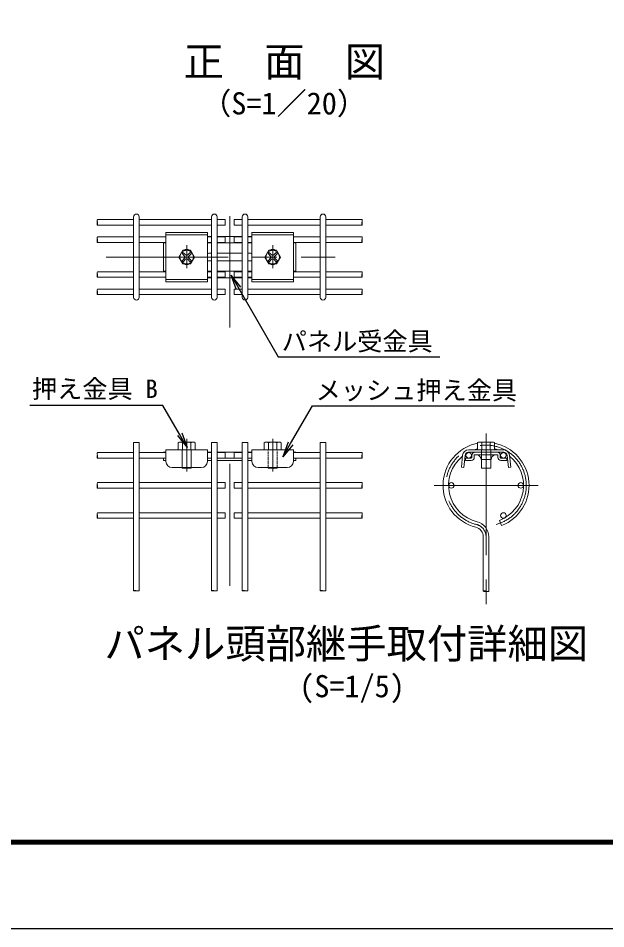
# Model space of a CAD drawing. Units: millimetres, scale not verified, with parts at other scales. Extents: x -4200 to 4200, y -2970 to 2970.
# Drawn here: x -2691 to -1160, y -2970 to -599 of the extents above; entities that cross this region are included whole.
import ezdxf
from ezdxf.enums import TextEntityAlignment as Align

# ---------------------------------------------------------------- set-up
doc = ezdxf.new("R2010")
doc.units = ezdxf.units.MM
doc.header["$LTSCALE"] = 10
doc.linetypes.add('USER1', pattern=[50.8, 31.75, -6.35, 6.35, -6.35])
doc.linetypes.add('USER2', pattern=[0.375, 0.25, -0.125])
for name, color, linetype, lineweight in [('0-0_D-TTL-TXT', 7, 'Continuous', 25), ('0-2_D-STR3', 3, 'Continuous', 13), ('0-3_D-BMK', 2, 'USER1', 13), ('0-5_D-STR2', 7, 'Continuous', 13), ('0-8_D-STR-TXT', 7, 'Continuous', 25), ('0-C_D-TTL', 7, 'Continuous', 25)]:
    doc.layers.add(name, color=color, linetype=linetype, lineweight=lineweight)
doc.styles.add('ＭＳ ゴシック', font='')
doc.styles.get('ＭＳ ゴシック').set_extended_font_data('MS Gothic')

# ---------------------------------------------------------------- blocks, each defined once
blk = doc.blocks.new('MLeader2')
at = {"layer": '0-8_D-STR-TXT'}
blk.add_line((-1975.95, -1710.02), (-2001.72, -1741.32), dxfattribs=at)
for points in [[(-1981.72, -1706.68), (-1924.84, -1608.15), (-1405.6, -1608.15), (-1398.4, -1608.15)], [(-1987.5, -1703.35), (-2001.72, -1741.32), (-1981.72, -1706.68)]]:
    blk.add_lwpolyline(points, dxfattribs=at)
blk = doc.blocks.new('MLeader3')
at = {"layer": '0-8_D-STR-TXT'}
blk.add_line((-2264.84, -1678.83), (-2250.61, -1716.8), dxfattribs=at)
for points in [[(-2270.61, -1682.16), (-2313.92, -1607.15), (-2653.49, -1607.15), (-2660.69, -1607.15)], [(-2276.39, -1685.49), (-2250.61, -1716.8), (-2270.61, -1682.16)]]:
    blk.add_lwpolyline(points, dxfattribs=at)
blk = doc.blocks.new('MLeader4')
at = {"layer": '0-8_D-STR-TXT'}
blk.add_line((-2122.51, -1306.35), (-2136.74, -1268.37), dxfattribs=at)
for points in [[(-2110.97, -1299.68), (-2136.74, -1268.37), (-2116.74, -1303.02)], [(-2116.74, -1303.02), (-2014.19, -1480.64), (-1599.9, -1480.64), (-1592.7, -1480.64)]]:
    blk.add_lwpolyline(points, dxfattribs=at)

msp = doc.modelspace()

# ---------------------------------------------------------------- linework, layer by layer
at = {"layer": '0-2_D-STR3'}
for p, q in [((-2306.15, -1156.72), (-2306.15, -1285.36)), ((-2306.15, -1156.72), (-2198.15, -1156.72)), ((-2198.15, -1156.72), (-2198.15, -1285.36)), ((-2082.15, -1156.72), (-2082.15, -1285.36)), ((-2082.15, -1156.72), (-1974.15, -1156.72)), ((-1974.15, -1156.72), (-1974.15, -1285.36)), ((-2312.15, -1183.04), (-2312.15, -1259.04)), ((-2312.15, -1184.04), (-2306.15, -1184.04)), ((-2306.15, -1163.04), (-2198.15, -1163.04)), ((-2187.25, -1167.04), (-2198.15, -1167.04)), ((-2198.15, -1184.04), (-2187.25, -1184.04)), ((-2107.45, -1167.04), (-2172.85, -1167.04)), ((-2172.85, -1184.04), (-2107.45, -1184.04)), ((-2082.15, -1167.04), (-2093.05, -1167.04)), ((-2093.05, -1184.04), (-2082.15, -1184.04)), ((-2082.15, -1163.04), (-1974.15, -1163.04)), ((-1974.15, -1184.04), (-1968.15, -1184.04)), ((-1968.15, -1259.04), (-1968.15, -1183.04)), ((-2262.34, -1203.39), (-2272.54, -1221.04)), ((-2241.96, -1203.39), (-2262.34, -1203.39)), ((-2241.96, -1203.39), (-2231.76, -1221.04)), ((-2038.34, -1203.39), (-2048.54, -1221.04)), ((-2017.96, -1203.39), (-2038.34, -1203.39)), ((-2028.15, -1249.56), (-2028.15, -1189.55)), ((-2017.96, -1203.39), (-2007.76, -1221.04)), ((-2262.34, -1238.7), (-2272.54, -1221.04)), ((-2263.46, -1212.56), (-2257.81, -1218.21)), ((-2263.46, -1229.53), (-2257.81, -1223.87)), ((-2260.64, -1209.73), (-2254.98, -1215.39)), ((-2260.64, -1232.36), (-2254.98, -1226.7)), ((-2243.66, -1209.73), (-2249.32, -1215.39)), ((-2243.66, -1232.36), (-2249.32, -1226.7)), ((-2240.84, -1212.56), (-2246.49, -1218.21)), ((-2240.84, -1229.53), (-2246.49, -1223.87)), ((-2241.96, -1238.7), (-2231.76, -1221.04)), ((-2194.15, -1211.04), (-2187.25, -1211.04)), ((-2194.15, -1231.04), (-2187.25, -1231.04)), ((-2172.85, -1211.04), (-2107.45, -1211.04)), ((-2172.85, -1231.04), (-2107.45, -1231.04)), ((-2093.05, -1211.04), (-2086.15, -1211.04)), ((-2093.05, -1231.04), (-2086.15, -1231.04)), ((-2038.34, -1238.7), (-2048.54, -1221.04)), ((-2039.46, -1212.56), (-2033.81, -1218.21)), ((-2039.46, -1229.53), (-2033.81, -1223.87)), ((-2036.64, -1209.73), (-2030.98, -1215.39)), ((-2036.64, -1232.36), (-2030.98, -1226.7)), ((-2019.66, -1209.73), (-2025.32, -1215.39)), ((-2019.66, -1232.36), (-2025.32, -1226.7)), ((-2016.84, -1212.56), (-2022.49, -1218.21)), ((-2016.84, -1229.53), (-2022.49, -1223.87)), ((-2017.96, -1238.7), (-2007.76, -1221.04)), ((-2241.96, -1238.7), (-2262.34, -1238.7)), ((-2017.96, -1238.7), (-2038.34, -1238.7)), ((-2312.15, -1258.04), (-2306.15, -1258.04)), ((-2306.15, -1279.04), (-2198.15, -1279.04)), ((-2198.15, -1258.04), (-2187.25, -1258.04)), ((-2198.15, -1275.04), (-2187.25, -1275.04)), ((-2172.85, -1258.04), (-2107.45, -1258.04)), ((-2172.85, -1275.04), (-2107.45, -1275.04)), ((-2093.05, -1258.04), (-2082.15, -1258.04)), ((-2093.05, -1275.04), (-2082.15, -1275.04)), ((-2082.15, -1279.04), (-1974.15, -1279.04)), ((-1974.15, -1258.04), (-1968.15, -1258.04)), ((-2306.15, -1285.36), (-2198.15, -1285.36)), ((-2082.15, -1285.36), (-1974.15, -1285.36)), ((-2274.18, -1722.86), (-2274.18, -1704.33)), ((-2268.67, -1702.86), (-2235.63, -1702.86)), ((-2263.16, -1722.86), (-2263.16, -1704.33)), ((-2241.14, -1722.86), (-2241.14, -1704.33)), ((-2230.12, -1704.33), (-2230.12, -1722.86)), ((-2050.2, -1722.86), (-2050.2, -1704.33)), ((-2044.69, -1702.86), (-2011.66, -1702.86)), ((-2039.19, -1722.86), (-2039.19, -1704.33)), ((-2017.16, -1722.86), (-2017.16, -1704.33)), ((-2006.15, -1704.33), (-2006.15, -1722.86)), ((-1494.32, -1722.74), (-1494.32, -1704.21)), ((-1488.81, -1702.74), (-1455.77, -1702.74)), ((-1483.31, -1722.74), (-1483.31, -1704.21)), ((-1461.28, -1722.74), (-1461.28, -1704.21)), ((-1450.27, -1704.21), (-1450.27, -1722.74)), ((-2312.15, -1729.26), (-2306.15, -1729.26)), ((-2312.15, -1730.06), (-2312.15, -1729.26)), ((-2306.15, -1722.86), (-2306.15, -1752.86)), ((-2306.15, -1722.86), (-2198.15, -1722.86)), ((-2264.12, -1770.86), (-2264.12, -1722.86)), ((-2240.12, -1770.86), (-2240.12, -1722.86)), ((-2198.15, -1722.86), (-2198.15, -1752.86)), ((-2198.15, -1729.26), (-2187.32, -1729.26)), ((-2172.92, -1729.26), (-2107.38, -1729.26)), ((-2092.92, -1729.26), (-2082.15, -1729.26)), ((-2082.15, -1722.86), (-2082.15, -1752.86)), ((-2082.15, -1722.86), (-1974.15, -1722.86)), ((-1974.15, -1722.86), (-1974.15, -1752.86)), ((-1974.15, -1729.26), (-1968.15, -1729.26)), ((-1968.15, -1729.26), (-1968.15, -1730.06)), ((-1517.59, -1722.74), (-1426.95, -1722.74)), ((-1517.59, -1729.14), (-1426.95, -1729.14)), ((-1484.27, -1770.74), (-1484.27, -1722.74)), ((-1460.27, -1770.74), (-1460.27, -1722.74)), ((-2312.15, -1744.46), (-2306.15, -1744.46)), ((-2312.15, -1750.86), (-2312.15, -1744.46)), ((-2312.15, -1750.86), (-2306.15, -1750.86)), ((-2187.32, -1744.46), (-2198.15, -1744.46)), ((-2198.15, -1750.86), (-2187.32, -1750.86)), ((-2172.92, -1744.46), (-2107.32, -1744.46)), ((-2172.92, -1750.86), (-2107.32, -1750.86)), ((-2082.15, -1744.46), (-2092.92, -1744.46)), ((-2092.92, -1750.86), (-2082.15, -1750.86)), ((-1974.15, -1744.46), (-1968.15, -1744.46)), ((-1974.15, -1750.86), (-1968.15, -1750.86)), ((-1968.15, -1744.46), (-1968.15, -1750.86)), ((-1533.51, -1737.13), (-1536.64, -1768.09)), ((-1527.14, -1737.77), (-1530.27, -1768.74)), ((-1526.27, -1744.34), (-1510.87, -1744.34)), ((-1526.27, -1744.34), (-1526.27, -1750.74)), ((-1526.27, -1750.74), (-1510.87, -1750.74)), ((-1509.27, -1737.14), (-1509.27, -1742.74)), ((-1502.87, -1737.14), (-1502.87, -1742.74)), ((-1501.27, -1735.54), (-1443.27, -1735.54)), ((-1485.47, -1747.93), (-1459.07, -1747.93)), ((-1441.67, -1737.14), (-1441.67, -1742.74)), ((-1435.27, -1737.14), (-1435.27, -1742.74)), ((-1433.67, -1744.34), (-1418.27, -1744.34)), ((-1433.67, -1750.74), (-1418.27, -1750.74)), ((-1418.27, -1744.34), (-1418.27, -1750.74)), ((-1411.03, -1737.13), (-1407.9, -1768.09)), ((-2290.15, -1768.86), (-2214.15, -1768.86)), ((-2264.12, -1770.86), (-2240.12, -1770.86)), ((-2066.15, -1768.86), (-1990.15, -1768.86)), ((-2040.15, -1770.86), (-2040.15, -1768.86)), ((-2040.15, -1770.86), (-2016.15, -1770.86)), ((-2016.15, -1770.86), (-2016.15, -1768.86)), ((-1536.64, -1768.09), (-1530.27, -1768.74)), ((-1484.27, -1770.74), (-1460.27, -1770.74))]:
    msp.add_line(p, q, dxfattribs=at)
at = {"layer": '0-2_D-STR3', "linetype": 'USER2'}
for p, q in [((-2040.15, -1768.86), (-2040.15, -1722.86)), ((-2016.15, -1768.86), (-2016.15, -1722.86))]:
    msp.add_line(p, q, dxfattribs=at)
at = {"layer": '0-2_D-STR3'}
msp.add_lwpolyline([(-1417.4, -1737.77), (-1414.27, -1768.74), (-1407.9, -1768.09)], dxfattribs=at)
for centre in [(-2252.15, -1221.04), (-2028.15, -1221.04)]:
    msp.add_circle(centre, 17.66, dxfattribs=at)
for centre, radius, start, end in [((-2262.05, -1211.14), 2, 44.99953, 224.99952), ((-2252.15, -1216.04), 15, 57.53826, 122.46174), ((-2242.25, -1211.14), 2, 315, 135), ((-2038.05, -1211.14), 2, 44.99953, 224.99952), ((-2028.15, -1216.04), 15, 57.53826, 122.46174), ((-2018.25, -1211.14), 2, 315, 135), ((-2262.05, -1230.94), 2, 135, 314.99998), ((-2260.64, -1221.04), 4, 314.99999, 45), ((-2252.15, -1212.56), 4, 225.00001, 314.99999), ((-2252.15, -1229.53), 4, 45, 135), ((-2243.66, -1221.04), 4, 135, 225.00001), ((-2242.25, -1230.94), 2, 225.00001, 44.99999), ((-2194.15, -1221.04), 10, 90, 113.57818), ((-2194.15, -1221.04), 10, 246.42182, 270), ((-2086.15, -1221.04), 10, 66.42182, 90), ((-2086.15, -1221.04), 10, 270, 293.57818), ((-2038.05, -1230.94), 2, 135, 314.99998), ((-2036.64, -1221.04), 4, 314.99999, 45), ((-2028.15, -1212.56), 4, 225.00001, 314.99999), ((-2028.15, -1229.53), 4, 45, 135), ((-2019.66, -1221.04), 4, 135, 225.00001), ((-2018.25, -1230.94), 2, 225.00001, 44.99999), ((-2252.15, -1226.04), 15, 237.53826, 302.46174), ((-2028.15, -1226.04), 15, 237.53826, 302.46174), ((-2268.67, -1713.87), 11.01, 60, 120), ((-2252.15, -1744.69), 41.84, 74.73852, 105.26148), ((-2235.63, -1713.87), 11.01, 60, 120), ((-2044.69, -1713.87), 11.01, 60, 120), ((-2028.18, -1744.69), 41.84, 74.73852, 105.26148), ((-2011.66, -1713.87), 11.01, 60, 120), ((-1488.81, -1713.75), 11.01, 60, 120), ((-1472.29, -1744.57), 41.84, 74.73852, 105.26148), ((-1455.77, -1713.75), 11.01, 60, 120), ((-1517.59, -1738.74), 16, 90, 174.23211), ((-1517.59, -1738.74), 9.6, 90, 174.23211), ((-1501.27, -1737.14), 8, 90, 180), ((-1443.27, -1737.14), 8, 0, 90), ((-1426.95, -1738.74), 16, 5.76789, 90), ((-1426.95, -1738.74), 9.6, 5.76789, 90), ((-2290.15, -1752.86), 16, 180, 270), ((-2214.15, -1752.86), 16, 270, 0), ((-2066.15, -1752.86), 16, 180, 270), ((-1990.15, -1752.86), 16, 270, 0), ((-1510.87, -1742.74), 1.6, 270, 0), ((-1510.87, -1742.74), 8, 270, 0), ((-1501.27, -1737.14), 1.6, 90, 180), ((-1498.27, -1747.93), 12.8, 0, 75.52068), ((-1446.27, -1747.93), 12.8, 104.47932, 180), ((-1443.27, -1737.14), 1.6, 0, 90), ((-1433.67, -1742.74), 8, 180, 270), ((-1433.67, -1742.74), 1.6, 180, 270)]:
    msp.add_arc(centre, radius, start, end, dxfattribs=at)
at = {"layer": '0-3_D-BMK'}
for p, q in [((-2140.15, -1403.93), (-2140.15, -1114.28)), ((-2252.15, -1249.56), (-2252.15, -1189.55)), ((-2461.99, -1221.04), (-1865.78, -1221.04)), ((-1472.27, -1679.95), (-1472.27, -2136.31)), ((-2252.12, -1779.61), (-2252.12, -1694.59)), ((-2028.15, -1779.61), (-2028.15, -1694.59)), ((-2140.15, -2077.28), (-2140.15, -1717.7)), ((-1336.67, -1815.55), (-1607.87, -1815.55))]:
    msp.add_line(p, q, dxfattribs=at)
for centre, radius, start, end in [((-1472.27, -1815.55), 104.8, 284.7, 256.20952), ((-1505.07, -1949.18), 32.8, 0, 76.20952)]:
    msp.add_arc(centre, radius, start, end, dxfattribs=at)
at = {"layer": '0-5_D-STR2'}
for p, q in [((-2484.67, -1123.44), (-2390.33, -1123.44)), ((-2484.67, -1137.84), (-2390.33, -1137.84)), ((-2390.33, -1325.84), (-2390.33, -1116.24)), ((-2375.93, -1325.84), (-2375.93, -1116.24)), ((-2375.93, -1123.44), (-2187.25, -1123.44)), ((-2375.93, -1137.84), (-2187.25, -1137.84)), ((-2187.25, -1325.84), (-2187.25, -1116.24)), ((-2172.85, -1325.84), (-2172.85, -1116.24)), ((-2172.85, -1123.44), (-2152.15, -1123.44)), ((-2107.45, -1123.44), (-2128.15, -1123.44)), ((-2107.45, -1325.84), (-2107.45, -1116.24)), ((-2093.05, -1325.84), (-2093.05, -1116.24)), ((-1904.37, -1123.44), (-2093.05, -1123.44)), ((-1904.37, -1137.84), (-2093.05, -1137.84)), ((-1904.37, -1325.84), (-1904.37, -1116.24)), ((-1889.97, -1325.84), (-1889.97, -1116.24)), ((-1795.63, -1123.44), (-1889.97, -1123.44)), ((-1795.63, -1137.84), (-1889.97, -1137.84)), ((-2484.67, -1168.64), (-2390.33, -1168.64)), ((-2484.67, -1183.04), (-2390.33, -1183.04)), ((-2375.93, -1168.64), (-2306.15, -1168.64)), ((-2375.93, -1183.04), (-2306.15, -1183.04)), ((-2198.15, -1168.64), (-2187.25, -1168.64)), ((-2198.15, -1183.04), (-2187.25, -1183.04)), ((-2172.85, -1168.64), (-2152.15, -1168.64)), ((-2172.85, -1183.04), (-2152.15, -1183.04)), ((-2152.15, -1183.04), (-2152.15, -1168.64)), ((-2128.15, -1183.04), (-2128.15, -1168.64)), ((-2107.45, -1168.64), (-2128.15, -1168.64)), ((-2107.45, -1183.04), (-2128.15, -1183.04)), ((-2082.15, -1168.64), (-2093.05, -1168.64)), ((-2082.15, -1183.04), (-2093.05, -1183.04)), ((-1904.37, -1168.64), (-1974.15, -1168.64)), ((-1904.37, -1183.04), (-1974.15, -1183.04)), ((-1795.63, -1168.64), (-1889.97, -1168.64)), ((-1795.63, -1183.04), (-1889.97, -1183.04)), ((-2484.67, -1259.04), (-2390.33, -1259.04)), ((-2484.67, -1273.44), (-2390.33, -1273.44)), ((-2375.93, -1259.04), (-2306.15, -1259.04)), ((-2375.93, -1273.44), (-2306.15, -1273.44)), ((-2198.15, -1259.04), (-2187.25, -1259.04)), ((-2198.15, -1273.44), (-2187.25, -1273.44)), ((-2172.85, -1259.04), (-2152.15, -1259.04)), ((-2172.85, -1273.44), (-2152.15, -1273.44)), ((-2152.15, -1273.44), (-2152.15, -1259.04)), ((-2107.45, -1259.04), (-2128.15, -1259.04)), ((-2128.15, -1273.44), (-2128.15, -1259.04)), ((-2107.45, -1273.44), (-2128.15, -1273.44)), ((-2082.15, -1259.04), (-2093.05, -1259.04)), ((-2082.15, -1273.44), (-2093.05, -1273.44)), ((-1904.37, -1259.04), (-1974.15, -1259.04)), ((-1904.37, -1273.44), (-1974.15, -1273.44)), ((-1795.63, -1259.04), (-1889.97, -1259.04)), ((-1795.63, -1273.44), (-1889.97, -1273.44)), ((-2484.67, -1304.24), (-2390.33, -1304.24)), ((-2484.67, -1318.64), (-2390.33, -1318.64)), ((-2375.93, -1304.24), (-2187.25, -1304.24)), ((-2375.93, -1318.64), (-2187.25, -1318.64)), ((-2172.85, -1304.24), (-2152.15, -1304.24)), ((-2172.85, -1318.64), (-2152.15, -1318.64)), ((-2152.15, -1318.64), (-2152.15, -1304.24)), ((-2128.15, -1318.64), (-2128.15, -1304.24)), ((-2107.45, -1304.24), (-2128.15, -1304.24)), ((-2107.45, -1318.64), (-2128.15, -1318.64)), ((-1904.37, -1304.24), (-2093.05, -1304.24)), ((-1904.37, -1318.64), (-2093.05, -1318.64)), ((-1795.63, -1304.24), (-1889.97, -1304.24)), ((-1795.63, -1318.64), (-1889.97, -1318.64)), ((-2376, -1703.55), (-2390.4, -1703.55)), ((-2390.4, -1703.55), (-2390.4, -2089.84)), ((-2376, -1703.55), (-2376, -2089.84)), ((-2172.92, -1703.55), (-2187.32, -1703.55)), ((-2187.32, -1703.55), (-2187.32, -2089.84)), ((-2172.92, -1703.55), (-2172.92, -2089.84)), ((-2092.92, -1703.55), (-2107.32, -1703.55)), ((-2107.32, -1703.55), (-2107.32, -2089.84)), ((-2092.92, -1703.55), (-2092.92, -2089.84)), ((-1889.84, -1703.55), (-1904.24, -1703.55)), ((-1904.24, -1703.55), (-1904.24, -2089.84)), ((-1889.84, -1703.55), (-1889.84, -2089.84)), ((-2390.4, -1730.06), (-2484.67, -1730.06)), ((-2306.15, -1730.06), (-2376, -1730.06)), ((-2187.32, -1730.06), (-2198.15, -1730.06)), ((-2152.12, -1730.06), (-2172.92, -1730.06)), ((-2152.12, -1730.06), (-2152.12, -1744.46)), ((-2128.18, -1730.06), (-2107.38, -1730.06)), ((-2082.15, -1730.06), (-2092.92, -1730.06)), ((-1904.24, -1730.06), (-1974.15, -1730.06)), ((-1795.5, -1730.06), (-1889.84, -1730.06)), ((-2390.4, -1744.46), (-2484.67, -1744.46)), ((-2312.15, -1744.46), (-2376, -1744.46)), ((-2152.12, -1744.46), (-2172.92, -1744.46)), ((-1904.24, -1744.46), (-1968.15, -1744.46)), ((-1795.5, -1744.46), (-1889.84, -1744.46)), ((-2390.4, -1808.35), (-2484.67, -1808.35)), ((-2390.4, -1822.75), (-2484.67, -1822.75)), ((-2187.32, -1808.35), (-2376, -1808.35)), ((-2187.32, -1822.75), (-2376, -1822.75)), ((-2152.12, -1808.35), (-2172.92, -1808.35)), ((-2152.12, -1822.75), (-2172.92, -1822.75)), ((-2152.12, -1808.35), (-2152.12, -1822.75)), ((-2128.18, -1808.35), (-2107.38, -1808.35)), ((-1904.24, -1808.35), (-2092.92, -1808.35)), ((-1904.24, -1822.75), (-2092.92, -1822.75)), ((-1795.5, -1808.35), (-1889.84, -1808.35)), ((-1795.5, -1822.75), (-1889.84, -1822.75)), ((-2390.4, -1886.63), (-2484.67, -1886.63)), ((-2187.32, -1886.63), (-2376, -1886.63)), ((-2152.12, -1886.63), (-2172.92, -1886.63)), ((-2152.12, -1886.63), (-2152.12, -1901.03)), ((-2128.18, -1886.63), (-2107.38, -1886.63)), ((-2128.18, -1886.63), (-2128.18, -1901.03)), ((-1904.24, -1886.63), (-2092.92, -1886.63)), ((-1795.5, -1886.63), (-1889.84, -1886.63)), ((-2390.4, -1901.03), (-2484.67, -1901.03)), ((-2187.32, -1901.03), (-2376, -1901.03)), ((-2152.12, -1901.03), (-2172.92, -1901.03)), ((-2128.18, -1901.03), (-2107.38, -1901.03)), ((-1904.24, -1901.03), (-2092.92, -1901.03)), ((-1795.5, -1901.03), (-1889.84, -1901.03)), ((-1436.89, -1906.51), (-1431.68, -1919.93)), ((-1479.47, -1949.18), (-1479.47, -2090.89)), ((-1465.07, -1949.18), (-1465.07, -2090.96))]:
    msp.add_line(p, q, dxfattribs=at)
for points in [[(-2172.85, -1137.84), (-2152.15, -1137.84), (-2152.15, -1123.44)], [(-2107.45, -1137.84), (-2128.15, -1137.84), (-2128.15, -1123.44)], [(-2128.18, -1730.06), (-2128.18, -1744.46), (-2107.38, -1744.46)], [(-2128.18, -1808.35), (-2128.18, -1822.75), (-2107.38, -1822.75)]]:
    msp.add_lwpolyline(points, dxfattribs=at)
for centre in [(-1517.47, -1737.26), (-1427.07, -1737.26), (-1562.67, -1815.55), (-1381.87, -1815.55), (-1427.07, -1893.83)]:
    msp.add_circle(centre, 7.2, dxfattribs=at)
for centre, radius, start, end in [((-2383.13, -1116.24), 7.2, 0, 180), ((-2180.05, -1116.24), 7.2, 0, 180), ((-2100.25, -1116.24), 7.2, 0, 180), ((-1897.17, -1116.24), 7.2, 0, 180), ((-2383.13, -1325.84), 7.2, 180, 0), ((-2180.05, -1325.84), 7.2, 180, 0), ((-2100.25, -1325.84), 7.2, 180, 0), ((-1897.17, -1325.84), 7.2, 180, 0), ((-1472.27, -1815.55), 112, 101.35516, 256.20952), ((-1472.27, -1815.55), 112, 291.25, 78.67181), ((-1472.27, -1815.55), 97.6, 117.71481, 123.37821), ((-1472.27, -1815.55), 97.6, 103.05813, 108.02633), ((-1472.27, -1815.55), 97.6, 71.97367, 76.97302), ((-1472.27, -1815.55), 97.6, 56.62179, 62.28519), ((-1472.27, -1815.55), 97.6, 129.43822, 256.20952), ((-1472.27, -1815.55), 97.6, 291.25, 50.56178), ((-1505.07, -1949.18), 40, 0, 76.20952), ((-1505.07, -1949.18), 25.6, 0, 76.20952)]:
    msp.add_arc(centre, radius, start, end, dxfattribs=at)
for centre, major_axis, ratio, start_param, end_param in [((-2484.67, -1127.04), (0, -3.6), 0.114898, 3.1414937, 6.283185), ((-1795.63, -1127.04), (0, -3.6), 0.114898, 0.0000003, 3.1416916), ((-2484.67, -1172.24), (0, -3.6), 0.114898, 3.1414937, 6.283185), ((-1795.63, -1172.24), (0, -3.6), 0.114898, 0.0000003, 3.1416916), ((-2484.67, -1262.64), (0, -3.6), 0.114898, 3.1414937, 6.283185), ((-1795.63, -1262.64), (0, -3.6), 0.114898, 0.0000003, 3.1416916), ((-2484.67, -1307.84), (0, -3.6), 0.114898, 3.1414937, 6.283185), ((-1795.63, -1307.84), (0, -3.6), 0.114898, 0.0000003, 3.1416916), ((-2484.67, -1733.66), (0, -3.6), 0.114898, 3.1414937, 6.283185), ((-1795.63, -1733.66), (0, -3.6), 0.114898, 0.0000003, 3.1416916), ((-2484.67, -1811.95), (0, -3.6), 0.114898, 3.1414937, 6.283185), ((-1795.63, -1811.95), (0, -3.6), 0.114898, 0.0000003, 3.1416916), ((-2484.67, -1890.23), (0, -3.6), 0.114898, 3.1414937, 6.283185), ((-1795.63, -1890.23), (0, -3.6), 0.114898, 0.0000003, 3.1416916), ((-2379.59, -2089.83), (-3.6, 0), 0.114898, 0.0000003, 3.1416916), ((-2176.52, -2089.83), (-3.6, 0), 0.114898, 0.0000003, 3.1416916), ((-2096.52, -2089.83), (-3.6, 0), 0.114898, 0.0000003, 3.1416916), ((-1893.44, -2089.83), (-3.6, 0), 0.114898, 0.0000003, 3.1416916), ((-1468.66, -2090.89), (3.6, 0), 0.246642, 3.1415927, 6.2053633)]:
    msp.add_ellipse(centre, major_axis=major_axis, ratio=ratio, start_param=start_param, end_param=end_param, dxfattribs=at)
for centre, major_axis, ratio in [((-2484.67, -1134.24), (0, -3.6), 0.114898), ((-1795.63, -1134.24), (0, 3.6), 0.114898), ((-2484.67, -1179.44), (0, -3.6), 0.114898), ((-1795.63, -1179.44), (0, 3.6), 0.114898), ((-2484.67, -1269.84), (0, -3.6), 0.114898), ((-1795.63, -1269.84), (0, 3.6), 0.114898), ((-2484.67, -1315.04), (0, -3.6), 0.114898), ((-1795.63, -1315.04), (0, 3.6), 0.114898), ((-2484.67, -1740.86), (0, -3.6), 0.114898), ((-1795.63, -1740.86), (0, 3.6), 0.114898), ((-2484.67, -1819.15), (0, -3.6), 0.114898), ((-1795.63, -1819.15), (0, 3.6), 0.114898), ((-2484.67, -1897.44), (0, -3.6), 0.114898), ((-1795.63, -1897.44), (0, 3.6), 0.114898), ((-2386.8, -2089.83), (-3.6, 0), 0.114898), ((-2183.72, -2089.83), (-3.6, 0), 0.114898), ((-2103.72, -2089.83), (-3.6, 0), 0.114898), ((-1900.64, -2089.83), (-3.6, 0), 0.114898), ((-1475.86, -2090.89), (3.6, 0), 0.246642)]:
    msp.add_ellipse(centre, major_axis=major_axis, ratio=ratio, dxfattribs=at)
at = {"layer": '0-C_D-TTL', "color": 2}
msp.add_lwpolyline([(-4199.74, 2970), (4200.26, 2970), (4200.26, -2970), (-4199.74, -2970)], close=True, dxfattribs=at)
at = {"layer": '0-C_D-TTL'}
for points in [[(-3929.74, 2750), (3930.26, 2750), (3930.26, -2750), (-3929.74, -2750)], [(-3927.24, 2747.5), (3927.76, 2747.5), (3927.76, -2747.5), (-3927.24, -2747.5)], [(-3924.74, 2745), (3925.26, 2745), (3925.26, -2745), (-3924.74, -2745)], [(-3922.24, 2742.5), (3922.76, 2742.5), (3922.76, -2742.5), (-3922.24, -2742.5)], [(-3919.74, 2740), (3920.26, 2740), (3920.26, -2740), (-3919.74, -2740)]]:
    msp.add_lwpolyline(points, close=True, dxfattribs=at)

# ---------------------------------------------------------------- block references
at = {"layer": '0-8_D-STR-TXT'}
for name in ['MLeader4', 'MLeader3', 'MLeader2']:
    msp.add_blockref(name, (0, 0), dxfattribs=at)

# ---------------------------------------------------------------- texts
at = {"layer": '0-0_D-TTL-TXT', "style": 'ＭＳ ゴシック'}
for s, height, p in [('正\u3000面\u3000図', 76.98, (-2260.1, -773.68)), ('（S=1／20）', 57.7, (-2214.61, -866.87)), ('パネル頭部継手取付詳細図', 76.98, (-2466.48, -2289.03)), ('(S=1/5)', 57.7, (-1958.86, -2384.47))]:
    msp.add_text(s, height=height, dxfattribs=at).set_placement(p, align=Align.BOTTOM_LEFT)
at = {"layer": '0-8_D-STR-TXT', "style": 'ＭＳ ゴシック'}
for s, p in [('パネル受金具', (-2004.6, -1478.89)), ('押え金具 B', (-2655.19, -1602.44)), ('メッシュ押え金具', (-1916.24, -1606.34))]:
    msp.add_text(s, height=48.09, dxfattribs=at).set_placement(p, align=Align.BOTTOM_LEFT)

doc.saveas('drawing.dxf')
